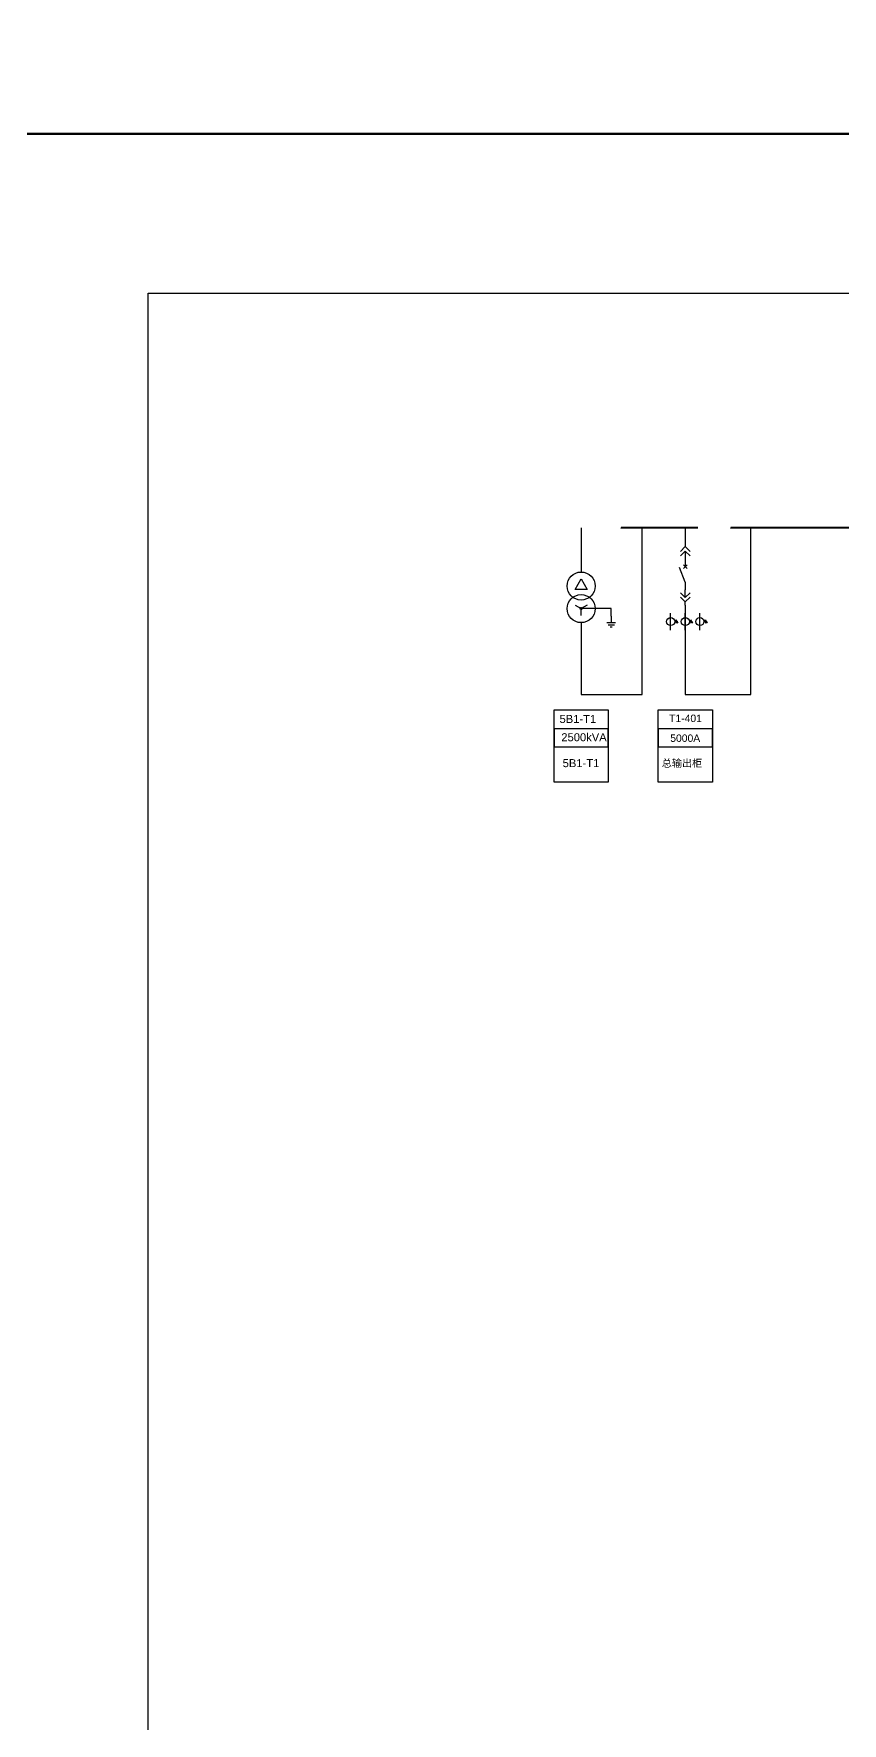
# Model space of a CAD drawing. Header units: millimetres. Extents: x -3460 to -460, y 6070 to 9130.
# Drawn here: x -1861 to -1783.2, y 6317.1 to 6479.6 of the extents above; entities that cross this region are included whole.
import ezdxf
from ezdxf.enums import TextEntityAlignment as Align

# ---------------------------------------------------------------- set-up
doc = ezdxf.new("R2010")
doc.units = ezdxf.units.MM
doc.header["$LTSCALE"] = 1000
doc.header["$MEASUREMENT"] = 0
doc.linetypes.add('CENTER', pattern=[2, 1.25, -0.25, 0.25, -0.25])
doc.linetypes.add('CONTINOUS', pattern=[0])
doc.styles.get("Standard").update_dxf_attribs({"font": 'arial.ttf'})

# ---------------------------------------------------------------- blocks, each defined once
blk = doc.blocks.new('DYDQAA05')
at = {"color": 0}
blk.add_lwpolyline([(0, 0), (0, -7)], dxfattribs=at)
blk = doc.blocks.new('DYDQAA03')
at = {"color": 0}
for points in [[(0, 0), (0, -1.5)], [(-2.12, -3.62), (0, -1.5)], [(-2.12, -5.62), (0, -3.5)], [(2.12, -3.62), (0, -1.5)], [(2.12, -5.62), (0, -3.5)], [(0, -3.5), (0, -7)]]:
    blk.add_lwpolyline(points, dxfattribs=at)
blk = doc.blocks.new('DYDQAA09')
at = {"color": 0}
blk.add_lwpolyline([(0, 0), (0, -3.5)], dxfattribs=at)
blk.add_lwpolyline([(0, 0), (0, -3.5)], dxfattribs=at)
blk.add_lwpolyline([(0, 0), (0, -3.5)], dxfattribs=at)
blk.add_lwpolyline([(0, 0), (0, -3.5)], dxfattribs=at)
blk.add_lwpolyline([(0, 0), (0, -3.5)], dxfattribs=at)
blk.add_lwpolyline([(0, 0), (0, -3.5)], dxfattribs=at)
blk.add_lwpolyline([(0, 0), (0, -3.5)], dxfattribs=at)
blk.add_lwpolyline([(0, 0), (0, -3.5)], dxfattribs=at)
blk.add_lwpolyline([(0, 0), (0, -3.5)], dxfattribs=at)
blk = doc.blocks.new('DYDQ0201')
at = {"color": 0}
for points in [[(0.86, -0.86), (-0.86, 0.86)], [(-0.86, -0.86), (0.86, 0.86)], [(0, -7), (-2.61, -0.37)]]:
    blk.add_lwpolyline(points, dxfattribs=at)
blk = doc.blocks.new('DYDQAA04')
at = {"color": 0}
for points in [[(0, -3.5), (0, 0)], [(-2.12, -1.38), (0, -3.5)], [(-2.12, -3.38), (0, -5.5)], [(2.12, -1.38), (0, -3.5)], [(2.12, -3.38), (0, -5.5)], [(0, -7), (0, -5.5)]]:
    blk.add_lwpolyline(points, dxfattribs=at)
blk = doc.blocks.new('A$C03DD39B5')
for p, q in [((417, 475), (283, 392)), ((417, 422), (283, 339)), ((350, 333), (350, 467))]:
    blk.add_line(p, q)
blk.add_lwpolyline([(700, 167), (0, 167)])
blk.add_circle((350, 167), 167)

msp = doc.modelspace()

# ---------------------------------------------------------------- linework, layer by layer
at = {"color": 0}
for p, q in [((-1808.34, 6432.1, -33936.8), (-1808.34, 6427.85, -38547.73)), ((-1802.48, 6416.07, -38547.73), (-1802.48, 6432.1, -36762.34)), ((-1808.92, 6426.16, -38547.73), (-1808.34, 6427.18, -38547.73)), ((-1808.92, 6426.16, -38547.73), (-1808.34, 6427.18, -38547.73)), ((-1807.75, 6426.16, -38547.73), (-1808.92, 6426.16, -38547.73)), ((-1808.34, 6427.18, -38547.73), (-1807.75, 6426.16, -38547.73)), ((-1808.92, 6424.67, -38547.73), (-1808.34, 6424.33, -38547.73)), ((-1807.75, 6424.67, -38547.73), (-1808.34, 6424.33, -38547.73)), ((-1808.35, 6424.44, -38547.73), (-1808.44, 6424.34, -38547.73)), ((-1808.3, 6424.43, -38547.73), (-1808.43, 6424.3, -38547.73)), ((-1808.38, 6424.43, -38547.73), (-1808.43, 6424.38, -38547.73)), ((-1808.29, 6424.42, -38547.73), (-1808.43, 6424.28, -38547.73)), ((-1808.26, 6424.4, -38547.73), (-1808.4, 6424.26, -38547.73)), ((-1808.25, 6424.39, -38547.73), (-1808.39, 6424.25, -38547.73)), ((-1808.24, 6424.35, -38547.73), (-1808.36, 6424.23, -38547.73)), ((-1808.34, 6423.66, -38547.73), (-1808.34, 6424.33, -38547.73)), ((-1805.45, 6424.33, -38547.73), (-1808.34, 6424.33, -38547.73)), ((-1808.34, 6422.98, -38547.73), (-1808.34, 6416.07, -38547.73)), ((-1808.24, 6424.33, -38547.73), (-1808.33, 6424.23, -38547.73)), ((-1805.86, 6422.98, -38547.73), (-1805.04, 6422.98, -38547.73)), ((-1805.75, 6422.78, -38547.73), (-1805.14, 6422.78, -38547.73)), ((-1805.55, 6422.58, -38547.73), (-1805.35, 6422.58, -38547.73)), ((-1808.34, 6416.07, -38547.73), (-1802.48, 6416.07, -38547.73))]:
    msp.add_line(p, q, dxfattribs=at)
for p, q in [((-1792.02, 6416.07, -36762.34), (-1792.02, 6432.1, -36762.34)), ((-1798.32, 6423.86, -36762.34), (-1798.32, 6422.22, -36762.34)), ((-1798.32, 6422.22, -36762.34), (-1798.32, 6416.07, -36762.34)), ((-1798.32, 6416.07, -36762.34), (-1792.02, 6416.07, -36762.34))]:
    msp.add_line(p, q)
at = {"color": 0, "linetype": 'CENTER', "ltscale": 0.5}
msp.add_line((-1805.45, 6423.59, -38547.73), (-1805.45, 6424.33, -38547.73), dxfattribs=at)
at = {"lineweight": 80, "ltscale": 0.001071}
for points in [[(-3460, 6920), (-460, 6920), (-460, 6470), (-3460, 6470)], [(-3460, 6470), (-460, 6470), (-460, 6070), (-3460, 6070)]]:
    msp.add_lwpolyline(points, close=True, dxfattribs=at)
at = {"color": 1, "lineweight": 30, "ltscale": 0.002916}
msp.add_lwpolyline([(-1850, 6454.66), (-1486.12, 6454.66), (-1486.12, 6160), (-1850, 6160)], close=True, dxfattribs=at)
at = {"color": 1, "lineweight": 40, "ltscale": 100, "elevation": -36762.34}
for points in [[(-1797.12, 6432.1), (-1804.49, 6432.1), (-1804.49, 6432.1)], [(-1674.59, 6432.1), (-1793.95, 6432.1), (-1793.95, 6432.1)]]:
    msp.add_lwpolyline(points, dxfattribs=at)
at = {"color": 0, "elevation": -38547.73}
msp.add_lwpolyline([(-1805.45, 6423.59), (-1805.45, 6422.98)], dxfattribs=at)
for points, elevation in [([(-1810.94, 6414.59), (-1805.73, 6414.59), (-1805.73, 6407.63), (-1810.94, 6407.63)], -33996.14), ([(-1800.93, 6414.59), (-1795.72, 6414.59), (-1795.72, 6407.63), (-1800.93, 6407.63)], -37580.28), ([(-1810.94, 6411.03), (-1805.73, 6411.03), (-1805.73, 6412.77), (-1810.94, 6412.77)], -33996.14), ([(-1800.93, 6411.03), (-1795.72, 6411.03), (-1795.72, 6412.77), (-1800.93, 6412.77)], -37580.28)]:
    msp.add_lwpolyline(points, close=True, dxfattribs=dict(elevation=elevation))
at = {"color": 0, "linetype": 'CONTINOUS'}
for centre in [(-1808.34, 6426.5, -38547.73), (-1808.34, 6424.33, -38547.73)]:
    msp.add_circle(centre, 1.35, dxfattribs=at)
at = {"color": 0}
msp.add_circle((-1808.34, 6424.33, -38547.73), 0.101, dxfattribs=at)

# ---------------------------------------------------------------- block references
at = {"xscale": 0.2128954749704126, "yscale": 0.2128954749704126, "zscale": 0.2128954749704126}
for name, p in [('DYDQAA05', (-1798.32, 6432.1, -38963.55)), ('DYDQAA03', (-1798.32, 6430.61, -38963.55)), ('DYDQ0201', (-1798.32, 6428.37, -38963.55)), ('DYDQAA09', (-1798.32, 6429.12, -38963.55)), ('DYDQAA04', (-1798.32, 6426.14, -38963.55)), ('DYDQAA09', (-1798.32, 6426.88, -38963.55)), ('DYDQAA09', (-1798.32, 6424.65, -38963.55))]:
    msp.add_blockref(name, p, dxfattribs=at)
at = {"linetype": 'Continuous', "xscale": 0.002338875, "yscale": 0.002338875, "zscale": 0.002338875, "rotation": 270}
for p in [(-1800.12, 6423.9, -36762.34), (-1798.71, 6423.9, -36762.34), (-1797.31, 6423.9, -36762.34)]:
    msp.add_blockref('A$C03DD39B5', p, dxfattribs=at)

# ---------------------------------------------------------------- texts
at = {"lineweight": 0}
for s, p in [('T1-401', (-1798.3, 6413.42, -38963.55)), ('5000A', (-1798.33, 6411.51, -38963.55)), ('总输出柜', (-1798.64, 6409.1, -38963.55))]:
    msp.add_text(s, height=0.713, dxfattribs=at).set_placement(p, align=Align.CENTER)
at = {"width": 1.1343, "attachment_point": 1}
for s, insert, char_height in [('5B1-T1\\P', (-1810.42, 6414.1, -29996.18), 0.77), ('{\\H0.7x;2500\\H1.000003x;kVA\\P', (-1810.25, 6412.34, -35284.52), 1.1), ('5B1-T1\\P', (-1810.12, 6409.85, -29996.18), 0.77)]:
    msp.add_mtext(s, dxfattribs=dict(at, insert=insert, char_height=char_height))

doc.saveas('drawing.dxf')
